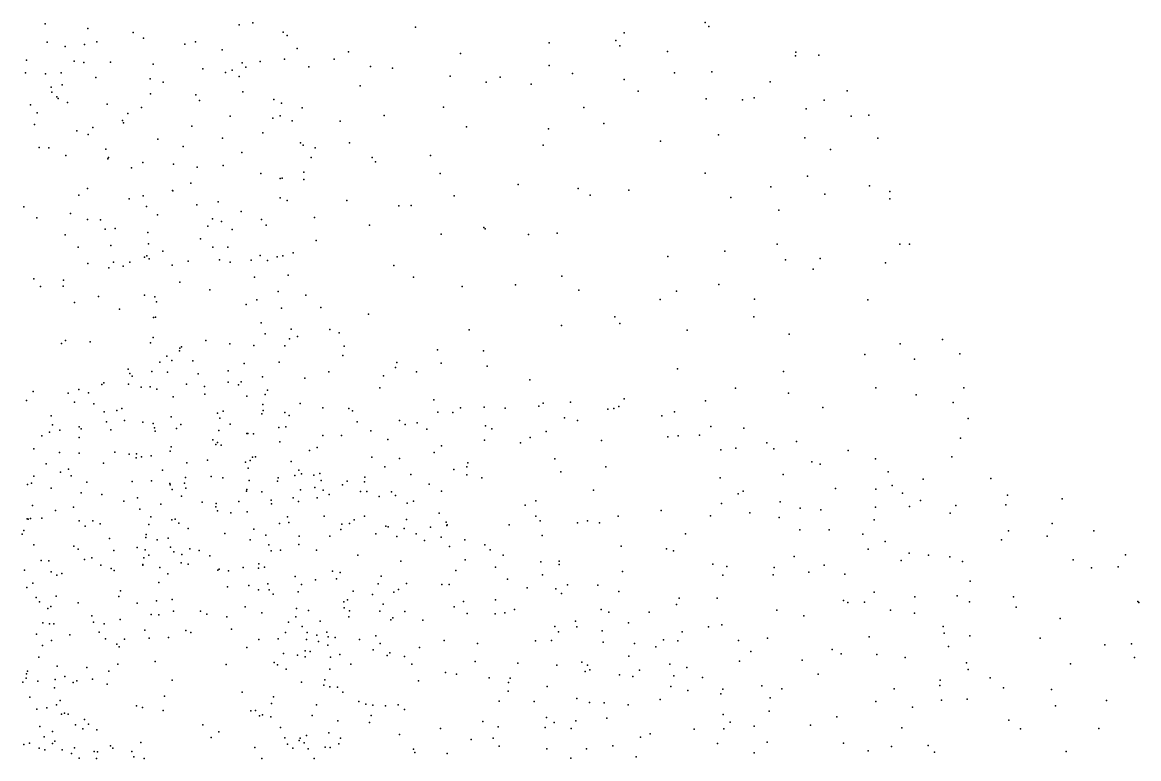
# Model space of a CAD drawing. Header units: metres. Extents: x -25 to 25, y -27.7 to 27.8.
# Drawn here: x 17.52 to 22.78, y 10.42 to 13.88 of the extents above; entities that cross this region are included whole.
import ezdxf

# ---------------------------------------------------------------- set-up
doc = ezdxf.new("R2010")
doc.units = ezdxf.units.M

msp = doc.modelspace()

# ---------------------------------------------------------------- linework, layer by layer
for p in [(17.633, 13.8771, -5.8086), (18.5449, 13.8731, -5.5243), (18.6094, 13.8824, -1.7552), (20.7382, 13.8846, -7.5381), (17.8328, 13.8564, 0.5487), (18.0463, 13.837, -2.1077), (18.7518, 13.8379, -7.422), (18.7718, 13.8225, -5.2086), (19.3754, 13.8622, -5.6706), (20.3567, 13.8359, -6.2357), (20.7552, 13.865, -6.332), (17.6414, 13.7914, 1.2094), (17.727, 13.7717, -5.5239), (17.8174, 13.7806, 0.9042), (17.8757, 13.7931, -7.5026), (18.0958, 13.8097, -7.2889), (18.2895, 13.7818, 0.2521), (18.3405, 13.7934, -7.1038), (20.0039, 13.7887, -5.949), (20.3176, 13.799, -7.8127), (20.3365, 13.7742, -6.0101), (18.4646, 13.7555, -0.0521), (18.7585, 13.7112, -1.6873), (18.8176, 13.7615, -1.4713), (18.9915, 13.711, -7.7048), (19.059, 13.7452, -5.0938), (19.5867, 13.7373, -5.6672), (20.5613, 13.7469, -5.8963), (21.1631, 13.7277, -6.2354), (21.1643, 13.7442, -7.0838), (21.2722, 13.731, -6.7606), (17.5448, 13.7061, 1.4843), (17.7683, 13.7015, -2.1213), (17.814, 13.6955, 1.1318), (17.9395, 13.698, -5.3961), (18.1403, 13.6877, 0.587), (18.3739, 13.6656, -2.0522), (18.5125, 13.6597, -7.2117), (18.5597, 13.694, -0.5117), (18.576, 13.6733, -0.2623), (18.6437, 13.6997, -0.789), (18.8728, 13.6753, -1.2808), (19.1633, 13.6764, -7.8393), (19.2665, 13.6697, -5.0617), (20.0046, 13.6823, -7.9653), (17.5396, 13.6471, -4.8302), (17.6341, 13.6427, -7.7829), (17.7079, 13.6471, -5.3112), (17.8707, 13.6258, -7.6888), (18.1261, 13.6188, 0.8077), (18.4802, 13.6494, 0.2379), (18.5454, 13.6306, -5.073), (19.5377, 13.632, -5.2396), (19.774, 13.6273, -8.0058), (20.1138, 13.6447, -5.7274), (20.3571, 13.6162, -7.9206), (20.5936, 13.6466, -5.6614), (20.7695, 13.6522, -5.7772), (21.0445, 13.6053, -5.9576), (17.6607, 13.5797, -4.4345), (17.6635, 13.5558, -5.0433), (17.7125, 13.591, 1.5498), (18.1872, 13.6029, -5.2815), (18.5619, 13.5572, -1.9374), (19.114, 13.5864, -4.9202), (19.708, 13.6026, -5.4497), (19.9185, 13.5936, -5.6448), (20.4232, 13.5609, -5.5304), (21.4061, 13.5629, -6.3649), (17.688, 13.5345, -4.1486), (17.6932, 13.5272, 1.788), (17.7382, 13.5074, -4.778), (17.9247, 13.5003, 1.4404), (18.1273, 13.5489, -7.5909), (18.3411, 13.5433, -5.1378), (18.3591, 13.5169, -7.4196), (18.7086, 13.521, -0.0097), (18.7451, 13.5043, -0.8209), (20.7425, 13.5256, -7.7977), (20.9135, 13.5195, -5.6832), (20.9679, 13.5303, -7.6392), (21.298, 13.5193, -6.1008), (17.5632, 13.4968, 2.0784), (17.5955, 13.4594, -3.7808), (18.0209, 13.4553, -2.1323), (18.0857, 13.4836, 1.2002), (18.842, 13.4829, -1.6291), (19.5062, 13.485, -8.0135), (20.1665, 13.4842, -8.0224), (21.2135, 13.4783, -7.379), (21.5082, 13.4488, -6.7066), (17.5814, 13.4049, 2.3794), (17.9966, 13.4228, -5.109), (18.0005, 13.4128, 1.6822), (18.3218, 13.396, 0.892), (18.5032, 13.4437, 0.5769), (18.7039, 13.4346, 0.2374), (18.7375, 13.4444, -0.6007), (18.794, 13.421, -0.3055), (19.0205, 13.4205, -4.7926), (19.2268, 13.447, -7.8814), (20.2612, 13.4085, -5.3583), (21.4256, 13.4441, -6.9822), (17.7812, 13.3741, -3.8485), (17.835, 13.3566, -2.0774), (17.8571, 13.3893, -4.9455), (18.6564, 13.3652, 0.4338), (19.6148, 13.3931, -4.975), (20.0002, 13.3832, -8.1016), (20.8014, 13.3558, -5.435), (17.6048, 13.2968, 2.7992), (17.6501, 13.2941, -3.5833), (18.1628, 13.3358, 1.4638), (18.2814, 13.3007, -2.0252), (18.4667, 13.3403, -7.4679), (18.8333, 13.3172, -1.0599), (18.846, 13.3076, 0.0205), (18.9033, 13.2951, -7.4656), (19.0644, 13.3176, -7.666), (19.9756, 13.3073, -5.1815), (20.5272, 13.326, -5.3038), (21.2067, 13.341, -5.8267), (21.5509, 13.3406, -6.5241), (17.7289, 13.2588, 2.4454), (17.9184, 13.2887, -4.0702), (17.9268, 13.2423, -4.5631), (17.9302, 13.2495, -4.7755), (18.5585, 13.2725, -1.888), (18.8842, 13.2483, -4.733), (19.1714, 13.2483, -4.7222), (19.4456, 13.2591, -4.7988), (21.3271, 13.2872, -7.3148), (18.039, 13.2002, -7.9042), (18.0919, 13.2254, -4.9897), (18.2369, 13.218, 1.6755), (18.3468, 13.2043, 1.1518), (18.4696, 13.2118, -4.8936), (19.1871, 13.2285, -7.8692), (18.6476, 13.1743, -1.725), (18.7389, 13.1498, -7.3954), (18.7472, 13.1514, -0.9053), (18.849, 13.1793, 0.1945), (18.8492, 13.1463, -0.5236), (19.4911, 13.1739, -8.1079), (20.7373, 13.1749, -5.2896), (21.2197, 13.162, -7.4891), (17.8312, 13.1026, -8.0469), (18.2318, 13.0943, -7.7997), (18.2334, 13.0919, 2.0241), (18.3175, 13.1277, 1.4766), (19.8585, 13.1222, -4.9443), (20.1404, 13.1039, -5.0858), (20.3788, 13.0959, -5.141), (21.0467, 13.1113, -7.6663), (21.5112, 13.1159, -6.1699), (21.6074, 13.089, -6.7178), (17.7905, 13.0716, -1.8972), (18.0282, 13.054, -4.4369), (18.0929, 13.0695, 2.2517), (18.4465, 13.0412, -7.6489), (18.738, 13.0589, 0.5823), (18.7703, 13.0465, -4.7358), (19.0526, 13.0471, -7.6308), (19.5573, 13.0686, -4.7768), (20.1963, 13.0722, -8.1159), (20.8586, 13.0615, -7.8087), (21.3005, 13.0771, -5.8121), (21.6065, 13.0547, -6.4474), (17.5315, 13.0165, 3.7825), (17.7508, 12.9857, 3.5296), (18.1089, 13.0187, -4.8723), (18.1602, 12.9791, -1.8473), (18.346, 13.0268, 1.8571), (18.5554, 12.9951, 0.9364), (19.2961, 13.0212, -7.9868), (19.3551, 13.024, -4.6973), (21.0852, 13.0008, -5.5315), (17.5933, 12.9651, -8.1482), (17.8313, 12.9581, 3.0392), (17.8935, 12.9555, 2.5841), (18.3973, 12.9258, -1.6693), (18.4201, 12.9603, 1.5724), (18.4614, 12.9479, 1.3152), (18.6501, 12.9577, -1.1632), (18.6727, 12.9303, -7.5202), (18.8991, 12.9668, 0.1025), (19.1587, 12.931, -4.6739), (17.7271, 12.885, -1.6812), (17.9142, 12.9112, -1.7805), (17.9625, 12.9153, -3.5233), (18.1148, 12.8957, -3.9184), (18.5125, 12.911, -4.8588), (19.4954, 12.8877, -8.0935), (19.6965, 12.9205, -8.1589), (19.7026, 12.9143, -4.7943), (19.9072, 12.8873, -8.1586), (20.0418, 12.8931, -4.9152), (17.788, 12.828, 3.7772), (17.9406, 12.8346, 3.4636), (18.1192, 12.8434, -1.6797), (18.3639, 12.8673, 2.0412), (18.4212, 12.828, -1.4354), (18.4916, 12.828, -1.2319), (18.908, 12.859, -0.1245), (21.0764, 12.8422, -7.6315), (21.6546, 12.8417, -6.8302), (21.6996, 12.8413, -6.614), (18.0992, 12.781, 2.4863), (18.1105, 12.7861, -7.9547), (18.1215, 12.7722, -4.1729), (18.1856, 12.8091, -4.9063), (18.4531, 12.7679, -1.001), (18.6015, 12.7662, -7.6616), (18.6448, 12.7874, 0.9396), (18.678, 12.7644, -4.8157), (18.7241, 12.7815, -0.5738), (18.7512, 12.7873, 0.5959), (18.7996, 12.8003, 0.3882), (20.5617, 12.7842, -7.9377), (20.8312, 12.8086, -7.7887), (21.1164, 12.7673, -5.5601), (21.2795, 12.7741, -5.7561), (17.8335, 12.7509, -1.5283), (17.9317, 12.7301, -3.3346), (17.9546, 12.7563, 2.7252), (17.9999, 12.7379, 2.9414), (18.0307, 12.7567, 3.2068), (18.2292, 12.7434, -1.4458), (18.3051, 12.7609, -7.8725), (18.5021, 12.7572, 1.8093), (19.2723, 12.741, -4.6874), (21.2461, 12.7243, -7.4698), (21.5859, 12.7534, -6.1063), (17.5788, 12.679, -2.9555), (17.7184, 12.672, 4.0249), (18.2664, 12.6629, -1.0559), (18.6169, 12.6861, 1.246), (18.7762, 12.6951, -0.371), (19.3651, 12.6869, -7.9001), (20.0641, 12.6914, -8.0806), (17.6105, 12.6421, -8.1171), (17.7166, 12.6432, -1.3503), (18.4079, 12.6261, -0.8093), (18.7285, 12.6182, 0.8344), (19.5944, 12.6429, -4.7245), (19.8449, 12.6495, -8.0811), (20.144, 12.6256, -4.8897), (20.6024, 12.6211, -5.1431), (20.8019, 12.6521, -5.2969), (17.7711, 12.5671, -2.9834), (17.8839, 12.5949, -8.0634), (18.1, 12.6012, 2.7152), (18.1484, 12.5932, 3.3774), (18.1565, 12.5704, -3.7932), (18.5789, 12.5573, 2.3079), (18.6276, 12.5793, 1.68), (18.8589, 12.6023, -7.6284), (20.5269, 12.5819, -7.8922), (20.9708, 12.5829, -7.6465), (21.5026, 12.5791, -7.2015), (17.9822, 12.535, 3.8726), (18.7446, 12.5405, 0.5759), (18.9292, 12.5439, -4.7991), (19.1543, 12.5118, -7.6889), (18.1414, 12.4969, -3.5533), (18.1508, 12.498, -4.0356), (18.6482, 12.4722, -0.2872), (20.0616, 12.4592, -7.9706), (20.3127, 12.5004, -7.939), (20.3359, 12.4678, -5.0069), (20.9668, 12.4992, -5.4782), (18.14, 12.403, -0.8976), (18.6674, 12.4197, 0.0242), (18.7903, 12.4425, 2.4178), (18.8197, 12.407, 1.6737), (18.9725, 12.4394, 2.2934), (19.0155, 12.424, 1.9688), (19.6268, 12.4391, -7.8759), (20.6529, 12.4374, -7.7521), (21.1336, 12.4184, -7.4957), (17.709, 12.3744, -2.6324), (17.7282, 12.3888, 4.2134), (17.8434, 12.3823, -1.1033), (18.1276, 12.3773, 3.828), (18.2658, 12.3522, 2.9808), (18.2739, 12.359, 3.1992), (18.3876, 12.3877, -8.0922), (18.501, 12.3723, -0.5148), (18.6143, 12.365, 2.6326), (18.7598, 12.3634, -4.9069), (18.7825, 12.3959, 1.1701), (19.0385, 12.361, 1.7508), (21.6549, 12.3721, -5.9035), (21.8554, 12.3939, -6.7743), (18.2047, 12.3141, -3.7472), (18.2281, 12.295, -5.1174), (18.2646, 12.34, 3.4818), (18.3266, 12.2923, -14.0219), (19.0324, 12.3176, -4.8462), (19.4792, 12.3439, -4.7824), (19.6947, 12.3398, -4.7926), (21.4886, 12.3228, -7.2207), (21.7227, 12.3014, -6.9976), (21.9366, 12.326, -6.4057), (18.0227, 12.2534, -13.8125), (18.1339, 12.243, -13.5893), (18.1714, 12.2871, -3.9961), (18.493, 12.2461, -13.8524), (18.5683, 12.2806, -5.0355), (18.7342, 12.2863, 0.5517), (18.9667, 12.2407, -7.8818), (19.2811, 12.2607, 2.44), (19.2867, 12.2852, 1.838), (19.3801, 12.2412, 2.2416), (19.4962, 12.2814, -7.7309), (19.7123, 12.2677, -7.7817), (20.608, 12.2555, -5.2834), (21.1065, 12.2429, -5.5293), (17.9083, 12.1886, -14.0896), (18.0312, 12.2332, -4.4406), (18.0417, 12.2212, -5.0263), (18.2085, 12.2388, -3.5124), (18.3517, 12.2309, -0.6882), (18.4934, 12.193, 2.8909), (18.5542, 12.1942, -14.189), (18.6552, 12.2168, -8.1195), (18.8535, 12.2113, 1.0917), (19.2237, 12.2225, -4.8403), (19.913, 12.2038, -7.7686), (17.5754, 12.1479, 4.4384), (17.7403, 12.1404, -13.785), (17.791, 12.1587, -8.138), (17.8358, 12.1422, 4.2945), (17.8992, 12.1809, -13.5811), (18.0241, 12.1836, -14.2956), (18.0844, 12.1692, -13.3965), (18.1257, 12.1699, 4.0105), (18.1571, 12.1599, -14.4688), (18.2979, 12.1827, 3.6749), (18.3825, 12.1721, -14.4236), (18.3839, 12.1363, -13.3494), (18.5426, 12.1801, -0.3415), (18.6669, 12.1351, 0.3792), (18.6786, 12.1545, -13.7395), (19.2066, 12.1657, -7.7849), (20.881, 12.1648, -5.4854), (21.1301, 12.1407, -7.4243), (21.5411, 12.1663, -5.6902), (21.9553, 12.1666, -6.6335), (17.5444, 12.107, -8.0233), (17.7707, 12.0989, -1.067), (17.8614, 12.0903, -13.3354), (18.2343, 12.1243, -5.3348), (18.5818, 12.1267, -0.0308), (18.6567, 12.0877, -9.9479), (18.8326, 12.0916, 0.8907), (19.4613, 12.11, 1.8152), (19.976, 12.0939, -4.9373), (20.1041, 12.0992, -13.7266), (20.3562, 12.1141, -5.1585), (20.7392, 12.105, -7.5523), (21.7303, 12.1328, -5.8403), (21.9044, 12.0972, -6.0783), (17.6605, 12.0344, -14.2179), (17.9107, 12.0529, -2.5044), (17.9701, 12.0592, -8.2349), (17.993, 12.068, -5.2621), (18.2248, 12.0291, -8.3052), (18.4437, 12.0463, -9.8407), (18.4695, 12.0566, -0.5487), (18.652, 12.0439, -13.3665), (18.6577, 12.0585, -5.1549), (18.7602, 12.0496, -8.2333), (18.78, 12.035, 0.6926), (18.9392, 12.0719, 2.836), (19.0605, 12.0686, -8.0032), (19.079, 12.0581, 1.3997), (19.4796, 12.0515, 2.4282), (19.5511, 12.0494, 2.1502), (19.5868, 12.0719, -4.8749), (19.6986, 12.0752, -13.4506), (19.7975, 12.0705, -13.8713), (19.9547, 12.08, -13.5006), (20.2806, 12.0656, -14.0639), (20.3076, 12.069, -7.6213), (20.332, 12.0787, -13.8143), (20.5341, 12.0342, -14.3406), (20.5943, 12.053, -14.1274), (21.2912, 12.0734, -5.5329), (17.6675, 11.9922, -2.277), (17.792, 11.983, -5.3457), (17.9215, 12.0053, -4.5225), (18.0064, 12.0117, -4.3181), (18.0917, 12.0038, -2.7127), (18.1411, 11.9976, -14.712), (18.1467, 11.9774, -5.7118), (18.2701, 11.9934, 3.9522), (18.4535, 12.0233, -14.6198), (18.5025, 11.9942, -13.1908), (18.7318, 11.9793, -14.4687), (18.7651, 11.9823, 2.927), (19.101, 12.0062, -5.0108), (19.3, 12.0124, 2.6973), (19.327, 11.9939, -13.537), (19.3825, 12.0015, -13.7555), (19.7047, 11.9876, -13.2431), (20.0753, 12.0252, -14.0931), (20.1371, 12.012, -5.0728), (20.7646, 11.9835, -5.5075), (21.9758, 12.0213, -6.3294), (17.617, 11.9394, -5.5753), (17.6521, 11.9578, -13.3227), (17.7011, 11.9668, -14.5163), (17.7923, 11.9316, -5.0999), (17.8014, 11.9723, 4.4289), (17.9414, 11.9682, -0.9951), (18.1507, 11.9624, -13.0666), (18.2506, 11.9753, -3.2772), (18.4492, 11.9646, 3.3987), (18.5816, 11.9517, 3.0366), (18.5862, 11.9516, -8.376), (18.6119, 11.9502, 0.1654), (18.939, 11.9413, -8.2674), (19.0272, 11.9415, -13.9504), (19.1652, 11.9637, -13.7446), (19.4286, 11.9712, -13.3137), (19.7347, 11.9737, -7.7108), (19.9152, 11.933, -14.207), (19.989, 11.9609, -7.6088), (20.5625, 11.9358, -5.468), (20.6113, 11.9398, -13.6414), (20.7106, 11.944, -14.6498), (20.9202, 11.976, -14.0868), (21.9386, 11.9299, -6.6665), (17.5787, 11.8796, -14.7616), (18.2246, 11.8881, -10.1825), (18.4208, 11.9218, 3.7669), (18.4355, 11.8986, -5.5334), (18.4439, 11.9094, -10.3146), (18.46, 11.897, -9.5418), (18.7358, 11.9117, -10.3366), (18.912, 11.8858, -5.1753), (19.2455, 11.9221, -8.0452), (19.4965, 11.8938, -7.8842), (19.6998, 11.9205, -14.1181), (19.8683, 11.9067, -5.0245), (20.2501, 11.9177, -14.4527), (20.8109, 11.8737, -13.7063), (20.8825, 11.8826, -7.5088), (21.0274, 11.9073, -5.4736), (21.0607, 11.8785, -14.6706), (21.1684, 11.9136, -14.3547), (17.6997, 11.861, -5.8171), (17.7922, 11.8579, -14.8104), (17.9602, 11.8627, -13.0306), (18.0271, 11.8546, -4.1553), (18.0608, 11.8373, -2.5634), (18.0628, 11.8552, -14.8505), (18.0862, 11.8407, -9.9469), (18.131, 11.8466, -0.9686), (18.2205, 11.8675, -3.6758), (18.3968, 11.8256, 3.9894), (18.5964, 11.8241, 3.2432), (18.6077, 11.8397, -5.4246), (18.6216, 11.8406, -14.7157), (18.7896, 11.8191, -9.4564), (18.8754, 11.8704, 1.0785), (19.1697, 11.8401, -13.1908), (19.2996, 11.8336, -5.0811), (19.462, 11.8622, -13.0876), (20.0307, 11.8319, -13.0243), (21.4101, 11.8712, -5.5158), (21.54, 11.8313, -7.1523), (21.8992, 11.8414, -6.0417), (17.6374, 11.8082, -13.1664), (17.7047, 11.769, -1.0735), (17.7424, 11.7832, -4.6869), (17.9064, 11.8119, -8.3737), (18.1838, 11.7782, -2.7404), (18.2989, 11.8138, -5.754), (18.5745, 11.8161, -0.312), (18.5879, 11.7884, -9.4052), (18.8252, 11.778, -5.3492), (19.2299, 11.7936, 2.8261), (19.5553, 11.782, 1.7233), (19.6162, 11.7944, 2.265), (19.6206, 11.8128, 2.0047), (20.0595, 11.7703, -5.2376), (20.2706, 11.7937, -7.5259), (21.2396, 11.8176, -14.1149), (21.2785, 11.8066, -7.3329), (21.5984, 11.7708, -5.6084), (17.5688, 11.7175, -15.0933), (17.5788, 11.751, -5.2728), (17.7549, 11.7518, 4.61), (17.8281, 11.7225, -15.0056), (18.042, 11.7252, -10.1661), (18.1324, 11.7278, 4.352), (18.2195, 11.7156, -10.3799), (18.2873, 11.718, -3.0028), (18.2925, 11.7439, -3.3168), (18.4127, 11.7495, -14.8871), (18.4677, 11.7433, -0.6886), (18.5928, 11.7298, -10.5121), (18.7258, 11.7262, 3.3801), (18.7288, 11.7432, 0.5809), (18.8073, 11.7539, -12.2067), (18.8391, 11.7609, -14.5817), (18.8963, 11.7558, -12.0154), (18.925, 11.7637, -10.4106), (18.9308, 11.7302, 2.9671), (19.0533, 11.7267, -8.4442), (19.1349, 11.7241, -12.1562), (19.1361, 11.746, -5.2136), (19.3537, 11.758, -14.198), (19.6162, 11.7571, -5.0938), (19.6866, 11.7421, -14.3188), (20.8083, 11.7429, -13.5268), (21.1053, 11.7587, -13.8112), (21.7638, 11.7365, -13.4987), (22.0817, 11.7388, -13.3108), (17.55, 11.7114, -8.2391), (17.6601, 11.6943, -2.2317), (17.8016, 11.6724, -12.9858), (17.899, 11.6642, -1.1774), (18.2211, 11.7103, -14.9763), (18.2295, 11.6873, -8.5226), (18.2937, 11.6947, -12.8518), (18.5793, 11.6794, -8.5837), (18.5808, 11.6881, -12.4595), (18.6516, 11.6761, -11.7922), (18.8335, 11.6865, 3.8024), (18.9017, 11.6965, -13.0156), (18.941, 11.6848, 1.2336), (18.9685, 11.6646, -12.561), (19.0317, 11.7093, -11.7251), (19.1167, 11.6788, -12.3922), (19.1467, 11.678, -12.9678), (19.262, 11.6775, -9.6887), (19.4389, 11.7128, -8.1651), (19.4966, 11.6806, 2.5496), (20.2117, 11.6841, -12.9281), (20.8937, 11.6677, -7.5247), (20.9164, 11.6797, -14.93), (21.3519, 11.6917, -14.5907), (21.541, 11.6895, -13.4654), (21.6184, 11.7058, -13.7186), (21.666, 11.6703, -13.2313), (22.1603, 11.6616, -12.9807), (17.5733, 11.6124, -5.0982), (18.0033, 11.6323, -6.0217), (18.0663, 11.6481, -3.9246), (18.1767, 11.6187, -3.6901), (18.2745, 11.6559, -1.1281), (18.3718, 11.6287, -9.3576), (18.4369, 11.6214, 4.2601), (18.5434, 11.6311, -12.7061), (18.6951, 11.6381, -5.5725), (18.6967, 11.6208, 4.1226), (18.8, 11.6482, -12.835), (18.8239, 11.6314, 3.1775), (18.9116, 11.6479, -9.376), (19.2041, 11.6552, -10.3038), (19.2813, 11.6591, -11.8099), (19.3359, 11.6228, -12.2123), (19.3662, 11.6328, -9.9685), (19.8904, 11.6144, -7.7253), (19.9404, 11.6345, -12.7861), (20.815, 11.622, -5.4243), (21.0906, 11.6302, -7.4488), (21.7513, 11.6353, -13.944), (21.9181, 11.6131, -6.1798), (22.1525, 11.6158, -13.7798), (22.4177, 11.6434, -13.1251), (17.6813, 11.5897, -6.0722), (17.7653, 11.6053, -15.1917), (18.0773, 11.5956, -2.5438), (18.1301, 11.5587, 4.5011), (18.4354, 11.606, -5.7676), (18.4432, 11.5873, -10.5539), (18.5063, 11.5788, -14.9784), (18.5834, 11.5821, -0.4758), (18.7719, 11.5588, -8.6415), (18.9444, 11.5631, 3.9389), (19.1342, 11.5625, 2.8472), (19.4863, 11.5759, -14.3823), (19.9407, 11.562, -5.2895), (20.328, 11.5617, -7.5364), (20.5301, 11.5895, -5.4856), (20.7631, 11.5636, -13.2869), (20.9488, 11.5779, -13.4851), (21.0859, 11.5562, -5.3261), (21.1848, 11.5999, -13.6056), (21.2827, 11.5919, -14.7971), (21.5389, 11.6054, -14.1773), (21.6997, 11.6083, -6.957), (21.8903, 11.5759, -6.5541), (17.5481, 11.5499, 4.7593), (17.5517, 11.5476, -4.616), (17.564, 11.551, -1.1491), (17.6165, 11.553, -4.3482), (17.7919, 11.5411, 4.7061), (17.8199, 11.5151, -4.1008), (17.8563, 11.5402, -9.9903), (17.8909, 11.5262, -9.7026), (18.1206, 11.5235, -10.4464), (18.2279, 11.5457, -15.121), (18.2443, 11.549, -5.9333), (18.2608, 11.5297, -12.2436), (18.3056, 11.504, -1.3761), (18.7355, 11.5272, -11.5018), (18.7787, 11.532, 0.8746), (19.0283, 11.5255, 3.61), (19.0642, 11.5284, 1.3431), (19.0863, 11.5453, -10.4966), (19.2351, 11.5149, -14.4006), (19.2467, 11.5115, 1.4646), (19.3213, 11.5046, -8.4747), (19.333, 11.5467, -12.4769), (19.4455, 11.5101, -9.7956), (19.5185, 11.5335, 1.7692), (19.5223, 11.5186, 2.3904), (19.5233, 11.5222, -12.6623), (19.8159, 11.5214, -7.9323), (19.9616, 11.5408, -14.6102), (20.1374, 11.5312, -5.3646), (20.1844, 11.5402, -14.772), (20.24, 11.5315, -12.7848), (21.533, 11.5445, -13.117), (22.3699, 11.5277, -12.8618), (17.5249, 11.4784, -6.1899), (17.5327, 11.4946, -4.9279), (17.935, 11.457, -9.5018), (18.1065, 11.4628, -15.3337), (18.1081, 11.4763, -8.652), (18.2107, 11.459, -2.7262), (18.4778, 11.4813, -8.6854), (18.6135, 11.5014, -0.8596), (18.6713, 11.4724, 0.4378), (18.8279, 11.4678, 4.2282), (18.9716, 11.4685, 3.2363), (19.024, 11.4994, -14.5468), (19.1876, 11.4795, -9.4219), (19.2878, 11.4668, -11.4742), (19.3775, 11.4787, -5.2783), (19.4963, 11.4643, -10.0656), (19.6067, 11.4513, -11.8625), (19.9715, 11.4717, -12.6277), (20.6455, 11.479, -13.0572), (21.184, 11.4973, -13.413), (21.321, 11.4978, -7.3011), (21.479, 11.4778, -7.1622), (22.165, 11.4928, -12.7626), (22.3475, 11.4676, -13.7858), (22.5671, 11.4938, -13.441), (17.5792, 11.4273, -13.0707), (17.7676, 11.4208, -1.4076), (17.7873, 11.4064, -6.3062), (17.9554, 11.4007, 4.6991), (18.0659, 11.4156, -3.7815), (18.1025, 11.4046, -6.1509), (18.1595, 11.4504, -12.7019), (18.2228, 11.4171, -11.9424), (18.3138, 11.4093, -3.0277), (18.3564, 11.401, -15.338), (18.5975, 11.4507, 4.3485), (18.6853, 11.4275, -0.6435), (18.6951, 11.399, -1.0356), (18.7403, 11.4027, 0.6903), (18.8252, 11.4292, -5.605), (18.9094, 11.4023, -14.7526), (19.4165, 11.4475, -10.2838), (19.5344, 11.419, -8.4), (19.7015, 11.428, -14.527), (19.7263, 11.4045, -12.0843), (20.3432, 11.4215, -14.9548), (20.5561, 11.4081, -15.0614), (20.5883, 11.3999, -7.5532), (21.5053, 11.4078, -5.3645), (21.5849, 11.4434, -12.933), (22.1323, 11.4503, -13.9863), (17.6133, 11.354, 4.8019), (17.6501, 11.3519, -8.7066), (17.8174, 11.3585, -15.5301), (17.8516, 11.3667, -10.2818), (18.0972, 11.366, -12.1491), (18.1195, 11.3782, -15.5576), (18.2382, 11.3949, -3.4805), (18.275, 11.3816, -10.5925), (18.4077, 11.3757, 4.4819), (19.1042, 11.3785, 3.4186), (19.3059, 11.3512, 1.6436), (19.6088, 11.3572, -11.6628), (19.7882, 11.3795, -12.3189), (19.9646, 11.3476, -12.4444), (20.0514, 11.35, -14.7767), (21.1572, 11.3728, -15.0263), (21.6601, 11.3545, -6.9221), (21.6979, 11.388, -5.5173), (21.7883, 11.3786, -12.7635), (21.889, 11.371, -5.8518), (21.9493, 11.3488, -14.2012), (22.4694, 11.3565, -12.7502), (22.7163, 11.3805, -13.1591), (17.5345, 11.3091, -6.6194), (17.6603, 11.3, -9.1318), (17.8946, 11.3326, -9.3146), (17.9428, 11.3169, -12.7977), (17.9576, 11.3066, -2.4801), (18.0915, 11.3312, -8.9147), (18.092, 11.3357, -12.5097), (18.1719, 11.3209, -1.6235), (18.2727, 11.3427, -8.8042), (18.3051, 11.3368, -3.2518), (18.4456, 11.3079, -15.614), (18.4513, 11.3124, -11.4833), (18.495, 11.306, -5.864), (18.5635, 11.3212, -1.4335), (18.6358, 11.3179, -8.7756), (18.6372, 11.3382, 0.1844), (18.6646, 11.3231, -0.2165), (18.9836, 11.304, 1.3503), (19.02, 11.2974, -9.2534), (19.5649, 11.3068, -10.2336), (19.7507, 11.322, -5.2403), (20.051, 11.3353, -7.72), (20.3483, 11.3014, -12.5859), (20.7742, 11.3367, -5.2325), (20.8398, 11.326, -15.1491), (21.0624, 11.3209, -5.1735), (21.2264, 11.2985, -7.3334), (21.2971, 11.3314, -5.225), (22.5557, 11.3194, -13.6965), (22.681, 11.3241, -12.9534), (17.5738, 11.2478, -1.4178), (17.6876, 11.2847, -12.9541), (17.7103, 11.2928, -9.4659), (18.1679, 11.2503, -2.7363), (18.2091, 11.2908, -15.7881), (18.6796, 11.2443, -15.2866), (18.8092, 11.2782, -15.0179), (18.9043, 11.2629, -11.2514), (19.0031, 11.2671, 4.2217), (19.1993, 11.2447, 2.5391), (19.2131, 11.2802, -5.3739), (19.3321, 11.2454, 1.9913), (19.5326, 11.2415, -5.236), (19.8071, 11.266, -11.8158), (19.9722, 11.2859, -7.9606), (20.8208, 11.2851, -13.0008), (21.0581, 11.2863, -13.1448), (21.3952, 11.2893, -12.9466), (21.9849, 11.2563, -12.6235), (17.5467, 11.227, -4.1022), (17.9873, 11.2111, -12.2853), (18.4898, 11.2307, -10.7312), (18.5907, 11.236, 4.4941), (18.6357, 11.2152, -15.7157), (18.6864, 11.2156, -5.7514), (18.7049, 11.196, 0.5023), (18.8233, 11.2066, -0.6368), (18.8385, 11.2409, -0.9564), (19.0811, 11.2097, -8.7369), (19.1725, 11.1946, 4.0142), (19.2724, 11.2046, 2.269), (19.2947, 11.218, -8.6432), (19.4984, 11.2407, -9.6157), (19.9, 11.2247, -8.1978), (20.036, 11.22, -5.2418), (20.0626, 11.1983, -12.0531), (20.0902, 11.2402, -12.262), (20.2322, 11.2375, -12.4197), (20.3322, 11.2076, -5.277), (21.5327, 11.2057, -12.7848), (17.5897, 11.1793, -10.0987), (17.606, 11.1601, -15.6962), (17.6585, 11.1371, -10.3388), (17.684, 11.1866, -2.395), (17.7877, 11.1546, -6.7042), (17.9796, 11.1844, -15.8861), (18.0647, 11.153, -1.7174), (18.157, 11.1635, -16.0082), (18.2295, 11.1709, -6.2427), (19.0371, 11.1591, -14.8466), (19.0551, 11.1696, 1.6241), (19.2229, 11.1479, -9.3211), (19.5563, 11.1362, -14.6496), (19.6015, 11.1608, -8.5404), (19.751, 11.1695, -11.613), (20.6031, 11.1469, -5.1562), (20.6159, 11.1766, -12.5506), (20.7938, 11.1774, -7.5061), (21.3883, 11.1654, -7.1631), (21.4087, 11.1567, -5.1631), (21.4871, 11.1583, -14.748), (21.7247, 11.1827, -6.7658), (21.9236, 11.1876, -6.2852), (21.9821, 11.1591, -14.293), (22.1884, 11.1834, -14.1373), (22.7739, 11.1613, -13.3917), (22.7777, 11.1563, -13.0959), (17.6447, 11.1287, -3.9105), (17.852, 11.0938, -12.7982), (18.1318, 11.0996, -10.904), (18.1671, 11.0988, -11.6014), (18.2355, 11.115, -3.1489), (18.364, 11.1151, -11.3874), (18.3928, 11.1013, 4.6134), (18.4865, 11.0896, -5.9971), (18.573, 11.1357, -15.9748), (18.6512, 11.108, -10.8124), (18.8121, 11.0897, -0.4464), (18.8153, 11.1283, 4.4318), (18.8718, 11.1183, -9.1531), (19.04, 11.131, -10.7659), (19.0609, 11.0892, 2.0748), (19.064, 11.1176, 2.3264), (19.2066, 11.1149, 3.4173), (19.2677, 11.0845, -14.7188), (19.3251, 11.1134, -10.7189), (19.6181, 11.1048, -11.452), (19.749, 11.1038, -9.9022), (19.7946, 11.1079, -8.4222), (19.8413, 11.1238, -10.1526), (20.2487, 11.1242, -7.5946), (20.2854, 11.1104, -12.1995), (20.475, 11.1107, -12.3402), (21.0755, 11.1206, -12.9462), (21.2021, 11.0938, -15.1285), (21.6097, 11.121, -5.2677), (21.7227, 11.1056, -14.4983), (22.2008, 11.1347, -12.5726), (17.6218, 11.06, -16.6965), (17.6531, 11.0562, -16.9908), (17.673, 11.0561, -10.5433), (17.8598, 11.0634, -10.9032), (17.9095, 11.0562, -12.1497), (17.9845, 11.0757, -2.6348), (18.5089, 11.0309, -11.1846), (18.7775, 11.0646, -15.8131), (18.8412, 11.0436, -8.8635), (18.9269, 11.0684, -1.091), (19.2587, 11.0748, -5.2793), (19.41, 11.073, -9.4585), (20.0299, 11.0435, -10.5422), (20.1274, 11.0679, -10.2238), (20.1337, 11.0422, -11.8703), (20.3767, 11.0614, -15.2503), (20.7531, 11.0417, -12.4496), (20.816, 11.0507, -5.0096), (21.858, 11.0435, -5.5226), (22.4086, 11.0818, -12.6277), (17.5922, 11.0081, 4.7812), (17.7488, 11.0047, -3.706), (17.8865, 11.0176, -12.5439), (17.9163, 10.9855, -11.1706), (18.0059, 10.984, 4.7335), (18.1015, 11.0262, -3.3444), (18.1217, 10.9893, -11.2535), (18.2132, 10.9912, -6.429), (18.295, 11.0242, -11.1255), (18.3173, 11.0159, -1.7545), (18.6376, 10.9826, 0.1356), (18.7286, 10.9859, -0.1882), (18.7635, 11.0146, -11.1031), (18.8614, 10.9817, 2.0695), (18.8653, 11.0147, -5.6214), (18.9107, 11.0022, -15.5513), (18.9578, 11.0172, 1.2005), (18.9637, 10.9947, -0.7522), (18.9967, 10.9915, -15.3089), (19.1108, 10.9827, 4.1771), (19.188, 10.9999, -11.127), (20.0472, 11.0182, -8.0696), (20.2526, 11.0236, -10.0545), (20.5422, 10.9802, -4.9675), (20.6301, 11.0178, -15.3772), (20.8945, 10.9784, -7.3908), (21.0309, 10.9886, -12.7324), (21.5103, 10.9946, -12.7002), (21.8622, 11.0128, -6.4229), (21.9837, 10.9999, -5.8642), (22.3136, 10.9888, -14.0814), (17.6196, 10.9539, -15.8934), (17.6629, 10.9783, -10.9152), (17.9701, 10.9601, -16.0873), (17.9802, 10.9481, -11.765), (18.5811, 10.944, 4.5944), (18.8564, 10.9293, -1.3867), (18.919, 10.9732, 2.7935), (18.9624, 10.9559, -10.9586), (19.1753, 10.9333, -15.0581), (19.2083, 10.9631, 3.9785), (19.3941, 10.9454, -10.911), (19.51, 10.9782, -5.1166), (19.6674, 10.9633, -10.8364), (19.9388, 10.9764, -15.0034), (20.0153, 10.9782, -9.836), (20.2576, 10.9699, -5.0444), (20.4057, 10.9634, -7.5125), (20.5062, 10.9485, -10.1783), (20.6094, 10.9756, -12.2412), (20.9533, 10.9259, -4.9094), (21.3355, 10.9354, -5.0558), (21.8832, 10.9492, -14.4402), (22.6178, 10.9572, -13.7212), (22.7447, 10.9615, -13.471), (17.6029, 10.8988, -17.3299), (18.1499, 10.8788, -6.6379), (18.7104, 10.8739, -5.7645), (18.7544, 10.9168, 2.2911), (18.8194, 10.9087, -9.0912), (18.8554, 10.9001, 0.9019), (18.8798, 10.9256, 1.8638), (18.9757, 10.8993, 1.4077), (19.0191, 10.9126, -5.4008), (19.2418, 10.9065, -9.3209), (19.2549, 10.9198, 3.6582), (19.3238, 10.903, -8.7851), (19.6563, 10.8793, -11.3568), (20.1569, 10.8756, -11.7368), (20.3783, 10.9039, -11.9816), (20.8998, 10.8801, -12.4061), (21.1936, 10.8847, -7.2031), (21.378, 10.9145, -15.0273), (21.5453, 10.9124, -6.8909), (21.679, 10.8975, -6.715), (22.7587, 10.8978, -13.0698), (17.5438, 10.8209, -11.0879), (17.5485, 10.8331, 11.7436), (17.6893, 10.8567, -12.6692), (17.8282, 10.8502, -12.0307), (17.9321, 10.8328, -2.984), (17.9749, 10.8666, -3.2634), (18.4844, 10.8646, -16.2299), (18.7251, 10.8633, -16.101), (18.7671, 10.8436, 0.7173), (18.9714, 10.8422, -0.5924), (19.0711, 10.8661, 3.0996), (19.3578, 10.8663, -11.1288), (19.5161, 10.8271, -9.501), (19.8567, 10.8715, -11.4859), (20.0406, 10.861, -4.8903), (20.1734, 10.8313, -4.7065), (20.1847, 10.8614, -9.6896), (20.195, 10.8396, -7.8053), (20.4291, 10.8379, -10.6201), (20.5722, 10.8669, -9.9248), (20.6523, 10.8512, -4.7066), (21.967, 10.872, -12.5503), (21.9759, 10.8407, -6.0252), (22.457, 10.8687, -13.9234), (17.5269, 10.7815, 11.1449), (17.5434, 10.8003, -16.1416), (17.5973, 10.7863, -2.7976), (17.6797, 10.7944, -3.4231), (17.7246, 10.808, 4.7025), (17.7645, 10.7799, -17.1265), (17.7807, 10.7876, -16.9139), (17.855, 10.7955, -6.9208), (17.9236, 10.7722, -11.6349), (18.2298, 10.7909, -16.259), (18.8391, 10.7816, -5.5422), (18.9486, 10.7925, 2.9428), (19.3897, 10.7885, -15.2045), (19.5681, 10.8191, -15.0758), (19.7208, 10.8016, -9.576), (19.8121, 10.7807, -15.1504), (19.8203, 10.7999, -4.932), (20.335, 10.8165, -15.3874), (20.3983, 10.8082, -9.684), (20.5911, 10.8121, -12.0844), (20.7254, 10.804, -10.3497), (21.2693, 10.8191, -15.2227), (21.844, 10.7907, -5.469), (22.0783, 10.8023, -14.3129), (17.6765, 10.7557, -1.7902), (18.5597, 10.7345, -5.92), (18.9434, 10.7676, 4.3423), (18.9713, 10.7604, -9.0369), (19.0081, 10.7575, -1.0304), (19.0333, 10.7345, -5.2742), (19.8109, 10.7388, -8.5221), (19.9945, 10.7607, -8.3153), (20.5758, 10.7609, -7.3668), (20.6566, 10.7431, -15.5071), (20.8123, 10.7261, -4.5548), (20.8203, 10.7493, -10.1166), (21.0045, 10.7639, -4.7616), (21.0986, 10.7505, -12.5507), (21.6271, 10.7511, -14.77), (21.842, 10.7659, -6.3641), (22.141, 10.7551, -12.585), (22.3678, 10.7466, -12.6728), (17.561, 10.7116, -7.2963), (17.6854, 10.6758, -12.3171), (17.7036, 10.6959, -17.3848), (18.0618, 10.6699, -6.8961), (18.1942, 10.7156, 4.6354), (18.6979, 10.6808, 2.2709), (18.7065, 10.7126, 2.49), (18.9093, 10.6758, 1.206), (19.1076, 10.6904, 4.1121), (19.1406, 10.6783, -15.7297), (19.1739, 10.6734, 3.4609), (19.2341, 10.6699, -8.9255), (19.2932, 10.6746, -5.0537), (19.7689, 10.6918, -11.3392), (19.9329, 10.6904, -4.6644), (20.134, 10.7052, -4.489), (20.1936, 10.6861, -7.9731), (20.2627, 10.6838, -10.8826), (20.3758, 10.675, -7.5124), (20.5266, 10.6996, -4.4076), (21.0438, 10.7076, -15.4527), (21.5411, 10.6907, -5.1528), (21.7133, 10.6642, -12.5931), (21.8498, 10.6963, -14.5579), (21.9706, 10.7022, -5.8221), (22.3864, 10.6704, -13.9439), (22.627, 10.6962, -12.9488), (17.5927, 10.6551, 4.5704), (17.6404, 10.661, 11.0474), (17.71, 10.6309, 11.8602), (17.7235, 10.6361, -12.0568), (17.7408, 10.6307, 11.1776), (18.0903, 10.6621, -1.8289), (18.1872, 10.6482, -6.6893), (18.6, 10.6463, 0.2147), (18.6226, 10.6477, -1.6647), (18.6401, 10.623, 0.4553), (18.6547, 10.628, -5.7112), (18.6948, 10.6192, -0.1617), (18.8882, 10.6249, -0.3979), (19.166, 10.6253, -9.2998), (19.3229, 10.6529, -15.4895), (19.9913, 10.615, -11.0164), (20.2758, 10.6132, -15.4357), (20.8221, 10.6297, -12.1595), (21.0398, 10.6459, -7.1111), (21.3581, 10.6192, -15.232), (17.6076, 10.5739, -11.5012), (17.7749, 10.5805, -16.4997), (17.8098, 10.5616, -7.2708), (17.8177, 10.6058, 11.6322), (17.8356, 10.5847, 11.3477), (17.8749, 10.5582, -16.803), (18.3746, 10.5815, -16.3358), (18.7392, 10.5689, 2.8356), (19.0095, 10.6005, 3.1849), (19.1592, 10.5928, 3.6783), (19.4921, 10.5634, -4.8621), (19.6918, 10.5968, -4.7912), (19.7639, 10.5722, -15.3142), (19.9844, 10.5692, -4.3622), (20.0278, 10.5925, -15.3271), (20.1068, 10.5631, -8.2358), (20.1293, 10.5992, -9.4395), (20.6858, 10.5608, -9.6383), (20.8259, 10.5623, -4.383), (20.8557, 10.5931, -9.8496), (20.9684, 10.5742, -10.1587), (21.2328, 10.58, -6.9311), (21.6626, 10.5675, -6.5016), (22.1661, 10.6028, -14.1884), (22.2223, 10.563, -12.6873), (22.5901, 10.5633, -13.4386), (17.6276, 10.5253, -11.7607), (17.6667, 10.5503, -7.6544), (18.4128, 10.5209, -1.7474), (18.4488, 10.548, -5.9917), (18.7596, 10.5203, 2.0653), (18.827, 10.5074, 4.3611), (18.8323, 10.5191, 1.709), (18.8621, 10.5305, 3.0518), (18.9671, 10.5429, -1.2055), (19.022, 10.519, -0.9547), (19.3001, 10.5351, -15.6972), (19.6368, 10.5117, -4.5687), (19.7408, 10.5182, -9.4315), (20.4334, 10.523, -11.8628), (20.4786, 10.5387, -4.2588), (17.5326, 10.488, -2.496), (17.5586, 10.4953, -12.2309), (17.6046, 10.471, 10.5992), (17.6303, 10.4637, 12.1577), (17.6663, 10.4934, -8.0634), (17.6774, 10.505, 10.7576), (17.7129, 10.4641, -17.8105), (17.7697, 10.473, 4.4134), (17.8628, 10.4564, 11.8557), (17.8784, 10.4541, -16.3404), (17.9391, 10.4816, -17.4527), (17.9507, 10.471, -17.1673), (18.0403, 10.4564, -17.6926), (18.0825, 10.4973, -16.2889), (18.6195, 10.4745, -16.3733), (18.7734, 10.4904, 1.1278), (18.7971, 10.4721, -1.4749), (18.8517, 10.4971, 1.4575), (18.8703, 10.4681, -16.3196), (18.9494, 10.4762, -5.2035), (18.9727, 10.4745, 4.1501), (19.0148, 10.4911, -16.1568), (19.3651, 10.4668, -9.3766), (19.7687, 10.4801, -4.3072), (19.9936, 10.4675, -11.4483), (20.1788, 10.4681, -4.2045), (20.3042, 10.4825, -10.9748), (20.796, 10.4938, -10.6426), (21.0296, 10.4995, -15.4898), (21.3888, 10.4955, -4.9384), (21.5047, 10.4587, -15.1589), (21.6149, 10.4793, -12.6673), (21.7872, 10.4837, -6.2592), (22.4358, 10.4554, -13.6321), (17.7565, 10.4455, -2.4589), (17.792, 10.4238, 12.0286), (17.8743, 10.422, 10.9735), (18.049, 10.4313, -1.981), (18.0984, 10.4235, -17.9314), (18.6522, 10.4226, -17.7575), (18.8987, 10.4228, -17.8204), (19.3712, 10.4511, -4.3298), (19.5244, 10.446, -4.1679), (20.1065, 10.4251, -11.0974), (20.4125, 10.4299, -9.4194), (20.9691, 10.4499, -10.4101), (21.8165, 10.4518, -5.5767)]:
    msp.add_point(p)

doc.saveas('drawing.dxf')
